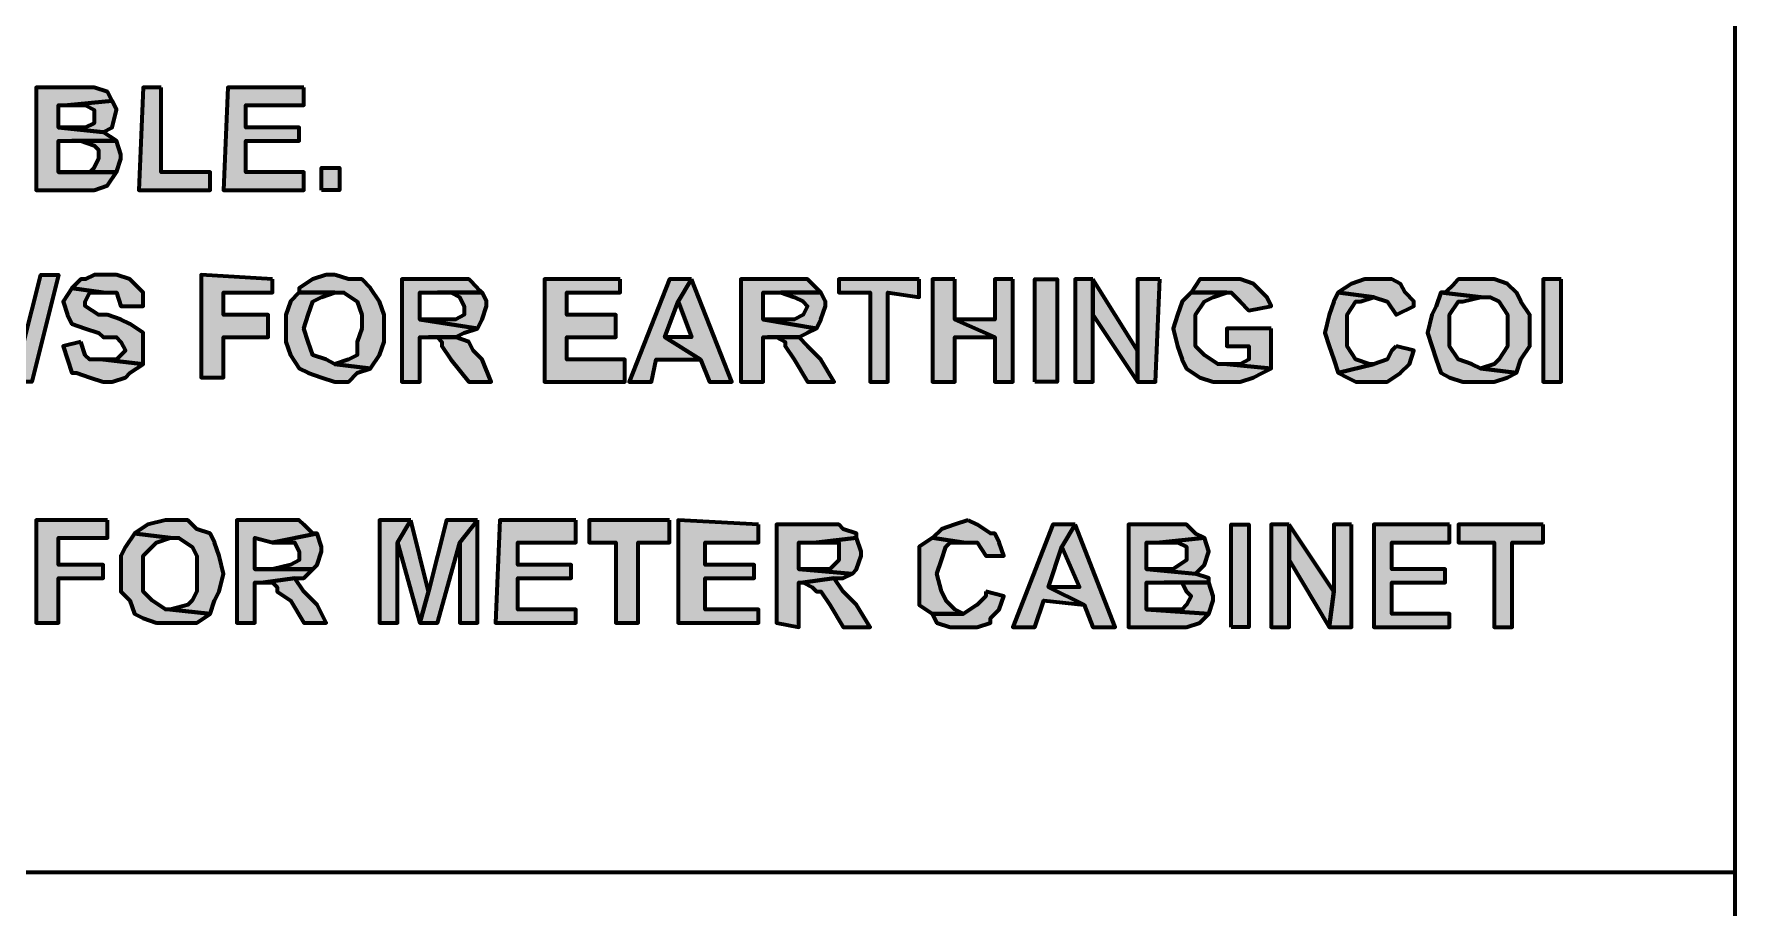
# Model space of a CAD drawing. Header units: inches. Extents: x 16 to 776, y 37 to 575.
# Drawn here: x 636.9 to 700.5, y 102.3 to 135 of the extents above; entities that cross this region are included whole.
import ezdxf

# ---------------------------------------------------------------- set-up
doc = ezdxf.new("R2010")
doc.units = ezdxf.units.IN
doc.header["$MEASUREMENT"] = 0
doc.layers.add('H', color=7, linetype='CONTINUOUS', lineweight=100)
doc.layers.add('P', color=250, linetype='CONTINUOUS', lineweight=100)

msp = doc.modelspace()

# ---------------------------------------------------------------- hatches: boundary and pattern name
at = {"layer": 'H', "linetype": 'Continuous'}
for points in [[(638.5, 133), (637, 133), (637, 129.167), (638.333, 129.167), (638.833, 129.167), (639.167, 129.167), (639.667, 129.333), (640, 129.833), (637.833, 129.833), (637.833, 131), (638.333, 131), (640, 131), (639.5, 131.333), (637.833, 131.5), (637.833, 132.333), (638.167, 132.333), (639.833, 132.5), (639.667, 132.833), (639.167, 133)], [(641.667, 133), (641, 133), (640.833, 129.167), (643.5, 129.167), (643.5, 129.833), (641.667, 129.833)], [(647, 133), (644.167, 133), (644, 129.167), (647, 129.167), (647, 129.833), (644.833, 129.833), (644.833, 131), (646.833, 131), (646.833, 131.5), (644.833, 131.5), (644.833, 132.333), (647, 132.333)], [(639.833, 132.5), (638.167, 132.333), (638.333, 132.333), (638.833, 132.333), (639.167, 132.167), (639.167, 132), (639.167, 131.667), (638.833, 131.5), (638.333, 131.5), (637.833, 131.5), (639.5, 131.333), (639.833, 131.5), (640, 132.167)], [(640, 131), (638.333, 131), (638.667, 131), (639.167, 130.833), (639.333, 130.667), (639.333, 130.333), (639.167, 130), (639, 129.833), (638.5, 129.833), (637.833, 129.833), (640, 129.833), (640.167, 130.333), (640.167, 130.5)], [(647.667, 129.167), (647.667, 130), (648.333, 130), (648.333, 129.167)], [(636.167, 122), (637.167, 126), (637.833, 126), (636.833, 122)], [(639.5, 126), (639.167, 126), (638.833, 125.833), (638.667, 125.833), (638.333, 125.5), (639.5, 125.333), (640, 125.333), (640.167, 124.833), (641, 124.833), (641, 125.333), (640.5, 125.833), (640, 126)], [(645.833, 125.833), (643.167, 126), (643.167, 122.167), (644, 122.167), (644, 123.667), (645.667, 123.667), (645.667, 124.5), (644, 124.5), (644, 125.333), (645.833, 125.333)], [(648.167, 126), (647.833, 126), (647.333, 125.833), (646.833, 125.5), (646.833, 125.333), (648.167, 125.333), (648.5, 125.333), (649, 125), (649.167, 124.5), (649.167, 124), (649, 123.5), (649, 123), (648.667, 122.833), (648.167, 122.667), (649.5, 122.5), (649.833, 123), (650, 123.5), (650, 124), (650, 124.5), (649.833, 125), (649.5, 125.5), (649.167, 125.833), (648.667, 125.833)], [(638.333, 125.5), (638, 125), (638.167, 124.5), (638.333, 124.167), (638.833, 124), (639.333, 123.833), (639.5, 123.667), (640, 123.667), (640.167, 123.5), (640.333, 123.167), (640, 122.833), (639.5, 122.833), (641, 122.667), (641, 122.833), (641, 123.167), (641, 123.333), (641, 123.833), (640.5, 124.167), (640.167, 124.333), (639.667, 124.5), (639.333, 124.5), (638.833, 124.833), (638.833, 125), (639, 125.333), (639.5, 125.333)], [(646.833, 125.333), (646.5, 125), (646.333, 124.5), (646.333, 124), (646.333, 123.5), (646.5, 123), (646.833, 122.5), (647.167, 122.333), (647.667, 122.167), (648.167, 122), (648.667, 122), (649, 122.333), (649.5, 122.5), (648.167, 122.667), (647.833, 122.833), (647.333, 123), (647.167, 123.5), (647, 124), (647.167, 124.5), (647.333, 125), (647.667, 125.167), (648.167, 125.333)], [(652.167, 125.833), (650.667, 125.833), (650.667, 122), (651.333, 122), (651.333, 123.667), (651.667, 123.667), (652.667, 123.667), (653, 123.833), (653.5, 124), (651.333, 124.333), (651.333, 125.333), (652, 125.333), (653.667, 125.333), (653.5, 125.5), (653.167, 125.833), (652.833, 125.833)], [(653.667, 125.333), (652, 125.333), (652.5, 125.333), (652.833, 125.167), (653, 124.833), (653, 124.5), (652.667, 124.333), (652.5, 124.333), (652, 124.333), (651.333, 124.333), (653.5, 124), (653.667, 124.333), (653.833, 124.833), (653.833, 125)], [(658.833, 125.833), (656, 125.833), (656, 122), (659, 122), (659, 122.833), (656.833, 122.833), (656.833, 123.667), (658.667, 123.667), (658.667, 124.5), (656.833, 124.5), (656.833, 125.333), (658.833, 125.333)], [(661.5, 125.833), (660.667, 125.833), (659.167, 122), (660, 122), (660.167, 122.833), (661.833, 122.833), (660.5, 123.667), (661, 125)], [(661.5, 125.833), (661, 125), (661.5, 123.667), (660.5, 123.667), (661.833, 122.833), (662.167, 122), (663, 122)], [(665, 125.833), (663.333, 125.833), (663.333, 122), (664.167, 122), (664.167, 123.667), (664.333, 123.667), (665.5, 123.667), (665.833, 123.833), (666.167, 124), (664.167, 124.333), (664.167, 125.333), (664.833, 125.333), (666.333, 125.333), (665.833, 125.833), (665.667, 125.833)], [(666.333, 125.333), (664.833, 125.333), (665.333, 125.167), (665.667, 125), (665.833, 124.833), (665.667, 124.5), (665.333, 124.333), (664.667, 124.333), (664.167, 124.333), (666.167, 124), (666.333, 124.333), (666.5, 124.833), (666.5, 125)], [(670, 125.833), (667, 125.833), (667, 125.333), (668.167, 125.333), (668.167, 122), (668.833, 122), (668.833, 125.333), (670, 125.167)], [(671.333, 125.833), (670.5, 125.833), (670.5, 122), (671.333, 122), (671.333, 123.667), (672.833, 123.667), (671.333, 124.333)], [(673.5, 125.833), (672.833, 125.833), (672.833, 124.333), (671.333, 124.333), (672.833, 123.667), (672.833, 122), (673.5, 122)], [(674.333, 122), (674.333, 125.833), (675.167, 125.833), (675.167, 122)], [(676.5, 125.833), (675.833, 125.833), (675.833, 122), (676.5, 122), (676.5, 124.5)], [(676.5, 125.833), (676.5, 124.5), (678.167, 122), (678.167, 123.167)], [(679, 125.833), (678.167, 125.833), (678.167, 123.167), (678.167, 122), (678.833, 122)], [(680.167, 125.333), (679.833, 125), (679.667, 124.5), (679.5, 124), (679.667, 123.333), (679.833, 122.833), (680, 122.5), (680.5, 122.167), (681, 122), (681.5, 122), (682, 122), (682.5, 122.167), (682.833, 122.333), (683.167, 122.5), (681.5, 122.667), (681.167, 122.667), (680.667, 123), (680.333, 123.333), (680.333, 124), (680.333, 124.5), (680.667, 125), (681, 125.167), (681.5, 125.333)], [(681.5, 125.833), (681, 125.833), (680.5, 125.833), (680.167, 125.333), (681.5, 125.333), (681.667, 125.333), (682, 125), (682.333, 124.667), (683.167, 124.833), (683, 125.167), (682.5, 125.667), (682, 125.833)], [(685.667, 125.333), (685.5, 125), (685.333, 124.5), (685.167, 123.833), (685.333, 123.333), (685.5, 122.833), (685.667, 122.333), (687, 122.667), (686.833, 122.667), (686.333, 122.833), (686, 123.333), (686, 124), (686, 124.5), (686.333, 125), (686.5, 125), (687, 125.167)], [(687, 125.833), (686.667, 125.833), (686.167, 125.667), (685.667, 125.333), (687, 125.167), (687.5, 125), (687.833, 124.5), (688.5, 124.833), (688.5, 125), (688.167, 125.333), (688, 125.667), (687.667, 125.833)], [(689.5, 125.333), (689.333, 124.833), (689.167, 124.5), (689, 123.833), (689.167, 123.333), (689.333, 122.833), (689.5, 122.333), (689.833, 122.167), (690.333, 122), (691, 122), (691.5, 122), (692, 122.167), (692.333, 122.333), (691, 122.5), (690.667, 122.667), (690.167, 122.833), (689.833, 123.333), (689.833, 123.833), (689.833, 124.5), (690.167, 125), (690.333, 125), (691, 125.167)], [(691, 125.833), (690.667, 125.833), (690.167, 125.833), (690, 125.667), (689.667, 125.333), (689.5, 125.333), (691, 125.167), (691.333, 125.167), (691.667, 125), (692, 124.5), (692, 123.833), (692, 123.333), (691.667, 122.833), (691.5, 122.667), (691, 122.5), (692.333, 122.333), (692.5, 122.833), (692.833, 123.333), (692.833, 123.833), (692.833, 124.5), (692.5, 125), (692.333, 125.333), (692, 125.667), (691.5, 125.833)], [(694, 125.833), (693.333, 125.833), (693.333, 122), (694, 122), (694, 124.5)], [(683.167, 124), (681.5, 124), (681.5, 123.333), (682.333, 123.333), (682.333, 122.833), (682, 122.667), (681.5, 122.667), (683.167, 122.5)], [(638.667, 123.5), (638, 123.333), (638.167, 122.833), (638.333, 122.333), (638.5, 122.333), (639, 122.167), (639.5, 122), (639.833, 122), (640.333, 122.167), (640.5, 122.333), (641, 122.667), (639.5, 122.833), (639, 122.833), (638.833, 123)], [(652.667, 123.667), (651.667, 123.667), (652, 123.667), (652.167, 123.5), (652.167, 123.333), (652.5, 122.833), (653.167, 122), (654, 122), (653.667, 122.833), (653.333, 123.167), (653.167, 123.5)], [(665.5, 123.667), (664.333, 123.667), (664.667, 123.667), (665, 123.5), (665, 123.333), (665.333, 122.833), (665.833, 122), (666.833, 122), (666.333, 122.833), (666.167, 123), (665.833, 123.333)], [(687.833, 123.333), (687.667, 123.167), (687.5, 122.833), (687, 122.667), (685.667, 122.333), (686, 122.167), (686.333, 122), (687, 122), (687.5, 122), (688, 122.333), (688.333, 122.667), (688.5, 123.167)], [(639.667, 116.833), (637, 116.833), (637, 113), (637.833, 113), (637.833, 114.667), (639.5, 114.667), (639.5, 115.167), (637.833, 115.167), (637.833, 116.167), (639.667, 116.167)], [(642, 116.833), (641.833, 116.833), (641.167, 116.667), (640.667, 116.333), (642, 116.167), (642.333, 116.167), (642.833, 115.833), (643, 115.5), (643, 114.833), (643, 114.167), (642.833, 113.833), (642.667, 113.667), (642, 113.5), (643.5, 113.333), (643.667, 113.833), (643.833, 114.167), (644, 114.833), (643.833, 115.5), (643.667, 116), (643.5, 116.333), (643, 116.5), (642.667, 116.833)], [(646, 116.833), (644.5, 116.833), (644.5, 113), (645.167, 113), (645.167, 114.5), (645.5, 114.5), (646.667, 114.667), (647, 114.667), (647.333, 115), (645.167, 115), (645.167, 116.167), (645.833, 116), (647.5, 116.333), (647.333, 116.333), (647, 116.667), (646.833, 116.833)], [(651, 116.833), (649.833, 116.833), (649.833, 113), (650.5, 113), (650.5, 116)], [(651, 116.833), (650.5, 116), (651.333, 113), (651.667, 114.167)], [(653.5, 116.833), (652.333, 116.833), (651.667, 114.167), (651.333, 113), (652, 113), (652.833, 116)], [(653.5, 116.833), (652.833, 116), (652.833, 113), (653.5, 113)], [(657.167, 116.833), (654.333, 116.833), (654.167, 113), (657.167, 113), (657.167, 113.5), (655, 113.5), (655, 114.667), (657, 114.667), (657, 115.167), (655, 115.167), (655, 116), (657.167, 116)], [(660.667, 116.833), (657.667, 116.833), (657.667, 116), (658.667, 116), (658.667, 113), (659.5, 113), (659.5, 116), (660.667, 116)], [(664, 116.667), (661, 116.833), (661, 113), (664, 113), (664, 113.5), (662, 113.5), (662, 114.667), (663.833, 114.667), (663.833, 115.167), (662, 115.167), (662, 116), (664, 116)], [(666.333, 116.667), (664.667, 116.667), (664.667, 113), (665.5, 112.833), (665.5, 114.5), (665.667, 114.5), (666.833, 114.667), (667.167, 114.667), (667.5, 114.833), (665.5, 115), (665.5, 116), (666.167, 116), (667.667, 116.167), (667.667, 116.333), (667.167, 116.5), (667, 116.667)], [(671.833, 116.833), (671.333, 116.667), (670.833, 116.5), (670.5, 116.167), (671.667, 116), (672.167, 116), (672.5, 115.5), (673.167, 115.5), (673, 116), (672.833, 116.333), (672.667, 116.333), (672.167, 116.667)], [(675.833, 116.667), (675, 116.667), (673.5, 112.833), (674.333, 112.833), (674.667, 113.833), (676.167, 113.667), (674.833, 114.333), (675.333, 115.833)], [(675.833, 116.667), (675.333, 115.833), (676, 114.333), (674.833, 114.333), (676.167, 113.667), (676.5, 112.833), (677.333, 112.833)], [(679.333, 116.667), (677.833, 116.667), (677.833, 112.833), (679, 112.833), (679.5, 112.833), (680, 112.833), (680.5, 113), (680.833, 113.333), (678.5, 113.5), (678.5, 114.5), (679.167, 114.5), (680.833, 114.5), (680.833, 114.667), (680.333, 114.833), (678.5, 115), (678.5, 116), (679, 116), (680.667, 116.167), (680.333, 116.333), (680, 116.667)], [(681.667, 112.833), (681.667, 116.667), (682.333, 116.667), (682.333, 112.833)], [(683.833, 116.667), (683.167, 116.667), (683.167, 112.833), (683.833, 112.833), (683.833, 115.333)], [(683.833, 116.667), (683.833, 115.333), (685.333, 112.833), (685.5, 114.167)], [(686.167, 116.667), (685.5, 116.667), (685.5, 114.167), (685.333, 112.833), (686.167, 112.833)], [(689.833, 116.667), (687, 116.667), (687, 112.833), (689.833, 112.833), (689.833, 113.333), (687.667, 113.333), (687.667, 114.5), (689.667, 114.5), (689.667, 115), (687.667, 115), (687.667, 116), (689.833, 116)], [(693.333, 116.667), (690.167, 116.667), (690.167, 116), (691.5, 116), (691.5, 112.833), (692.167, 112.833), (692.167, 116), (693.333, 116)], [(640.667, 116.333), (640.333, 115.833), (640.167, 115.5), (640.167, 114.833), (640.167, 114.167), (640.5, 113.833), (640.667, 113.333), (641, 113.167), (641.5, 113), (642, 113), (642.5, 113), (643, 113), (643.5, 113.333), (642, 113.5), (641.833, 113.5), (641.333, 113.833), (641, 114.167), (641, 114.833), (641, 115.5), (641.333, 115.833), (641.5, 116), (642, 116.167)], [(647.5, 116.333), (645.833, 116), (646, 116), (646.5, 116), (646.667, 116), (646.833, 115.667), (646.833, 115.333), (646.5, 115.167), (645.833, 115), (645.167, 115), (647.333, 115), (647.5, 115.167), (647.667, 115.667), (647.667, 115.833)], [(667.667, 116.167), (666.167, 116), (666.667, 116), (667, 116), (667, 115.5), (667, 115.333), (666.667, 115), (666, 115), (665.5, 115), (667.5, 114.833), (667.667, 115), (667.833, 115.5), (667.833, 115.667)], [(670.5, 116.167), (670, 115.833), (670, 115.333), (670, 114.667), (670, 114.167), (670, 113.667), (670.5, 113.333), (671.667, 113.333), (671.333, 113.5), (671, 113.833), (670.833, 114.167), (670.667, 114.833), (670.833, 115.333), (671, 115.833), (671.167, 116), (671.667, 116)], [(680.667, 116.167), (679, 116), (679.167, 116), (679.667, 116), (680, 115.833), (680, 115.5), (680, 115.333), (679.5, 115), (679, 115), (678.5, 115), (680.333, 114.833), (680.667, 115.167), (680.833, 115.667)], [(646.667, 114.667), (645.5, 114.5), (645.833, 114.5), (646, 114.333), (646, 114.167), (646.5, 113.833), (647, 113), (647.833, 113), (647.5, 113.667), (647.333, 113.833), (647, 114.167)], [(666.833, 114.667), (665.667, 114.5), (666, 114.333), (666.167, 114.167), (666.333, 114.167), (666.667, 113.667), (667.167, 112.833), (668.167, 112.833), (667.667, 113.667), (667.5, 113.833), (667.167, 114.167)], [(680.833, 114.5), (679.167, 114.5), (679.333, 114.5), (679.833, 114.5), (680, 114.167), (680.167, 114), (680, 113.667), (679.833, 113.5), (679.167, 113.5), (678.5, 113.5), (680.833, 113.333), (681, 113.833), (681, 114)], [(672.5, 114.167), (672.5, 114), (672.167, 113.667), (671.667, 113.333), (670.5, 113.333), (670.667, 113), (671.167, 112.833), (671.667, 112.833), (672.167, 112.833), (672.667, 113), (672.667, 113.167), (673, 113.5), (673.167, 114)]]:
    msp.add_hatch(color=0, dxfattribs=at).paths.add_polyline_path(points)

# ---------------------------------------------------------------- linework, layer by layer
at = {"layer": 'P', "color": 0, "linetype": 'Continuous'}
for points in [[(700.5, 558.333), (700.5, 53.833)], [(700.5, 103.667), (37.667, 103.667), (37.667, 511.167), (700.5, 511.167)], [(700.5, 103.667), (577.5, 103.667), (577.5, 511.167), (700.5, 511.167)], [(638.5, 133), (637, 133), (637, 129.167), (638.333, 129.167), (638.833, 129.167), (639.167, 129.167), (639.167, 129.167), (639.667, 129.333), (640, 129.833), (637.833, 129.833), (637.833, 131), (638.333, 131), (640, 131), (640, 131), (639.5, 131.333), (637.833, 131.5), (637.833, 132.333), (638.167, 132.333), (639.833, 132.5), (639.667, 132.833), (639.167, 133), (639.167, 133), (638.5, 133)], [(641.667, 133), (641, 133), (640.833, 129.167), (643.5, 129.167), (643.5, 129.833), (641.667, 129.833), (641.667, 133)], [(647, 133), (644.167, 133), (644, 129.167), (647, 129.167), (647, 129.833), (644.833, 129.833), (644.833, 131), (646.833, 131), (646.833, 131.5), (644.833, 131.5), (644.833, 132.333), (647, 132.333), (647, 133)], [(639.833, 132.5), (638.167, 132.333), (638.333, 132.333), (638.833, 132.333), (639.167, 132.167), (639.167, 132), (639.167, 131.667), (638.833, 131.5), (638.833, 131.5), (638.333, 131.5), (637.833, 131.5), (639.5, 131.333), (639.833, 131.5), (640, 132.167), (639.833, 132.5)], [(640, 131), (638.333, 131), (638.667, 131), (639.167, 130.833), (639.333, 130.667), (639.333, 130.333), (639.167, 130), (639, 129.833), (638.5, 129.833), (637.833, 129.833), (640, 129.833), (640.167, 130.333), (640.167, 130.5), (640, 131)], [(647.667, 129.167), (647.667, 130), (648.333, 130), (648.333, 129.167), (647.667, 129.167)], [(636.167, 122), (637.167, 126), (637.833, 126), (636.833, 122), (636.167, 122)], [(639.5, 126), (639.167, 126), (638.833, 125.833), (638.667, 125.833), (638.333, 125.5), (638.333, 125.5), (639.5, 125.333), (640, 125.333), (640.167, 124.833), (641, 124.833), (641, 125.333), (640.5, 125.833), (640.5, 125.833), (640, 126), (639.5, 126)], [(645.833, 125.833), (643.167, 126), (643.167, 122.167), (644, 122.167), (644, 123.667), (645.667, 123.667), (645.667, 124.5), (644, 124.5), (644, 125.333), (645.833, 125.333), (645.833, 125.833)], [(648.167, 126), (647.833, 126), (647.333, 125.833), (647.333, 125.833), (646.833, 125.5), (646.833, 125.333), (648.167, 125.333), (648.5, 125.333), (649, 125), (649.167, 124.5), (649.167, 124), (649.167, 124), (649, 123.5), (649, 123), (648.667, 122.833), (648.167, 122.667), (649.5, 122.5), (649.833, 123), (650, 123.5), (650, 124), (650, 124), (650, 124.5), (649.833, 125), (649.5, 125.5), (649.167, 125.833), (648.667, 125.833), (648.167, 126)], [(638.333, 125.5), (638, 125), (638.167, 124.5), (638.333, 124.167), (638.833, 124), (639.333, 123.833), (639.5, 123.667), (640, 123.667), (640.167, 123.5), (640.333, 123.167), (640, 122.833), (640, 122.833), (639.5, 122.833), (641, 122.667), (641, 122.833), (641, 123.167), (641, 123.333), (641, 123.833), (641, 123.833), (640.5, 124.167), (640.167, 124.333), (639.667, 124.5), (639.333, 124.5), (638.833, 124.833), (638.833, 125), (639, 125.333), (639, 125.333), (639.5, 125.333), (638.333, 125.5)], [(646.833, 125.333), (646.5, 125), (646.333, 124.5), (646.333, 124), (646.333, 123.5), (646.5, 123), (646.833, 122.5), (647.167, 122.333), (647.667, 122.167), (648.167, 122), (648.667, 122), (649, 122.333), (649.5, 122.5), (649.5, 122.5), (648.167, 122.667), (647.833, 122.833), (647.333, 123), (647.333, 123), (647.167, 123.5), (647, 124), (647, 124), (647.167, 124.5), (647.333, 125), (647.667, 125.167), (648.167, 125.333), (646.833, 125.333)], [(652.167, 125.833), (650.667, 125.833), (650.667, 122), (651.333, 122), (651.333, 123.667), (651.667, 123.667), (652.667, 123.667), (653, 123.833), (653.5, 124), (651.333, 124.333), (651.333, 125.333), (652, 125.333), (653.667, 125.333), (653.5, 125.5), (653.167, 125.833), (652.833, 125.833), (652.167, 125.833)], [(653.667, 125.333), (652, 125.333), (652, 125.333), (652.5, 125.333), (652.833, 125.167), (653, 124.833), (653, 124.5), (652.667, 124.333), (652.5, 124.333), (652, 124.333), (651.333, 124.333), (653.5, 124), (653.667, 124.333), (653.833, 124.833), (653.833, 125), (653.667, 125.333)], [(658.833, 125.833), (656, 125.833), (656, 122), (659, 122), (659, 122.833), (656.833, 122.833), (656.833, 123.667), (658.667, 123.667), (658.667, 124.5), (656.833, 124.5), (656.833, 125.333), (658.833, 125.333), (658.833, 125.833)], [(661.5, 125.833), (660.667, 125.833), (659.167, 122), (660, 122), (660.167, 122.833), (661.833, 122.833), (660.5, 123.667), (661, 125), (661.5, 125.833)], [(661.5, 125.833), (661, 125), (661.5, 123.667), (660.5, 123.667), (661.833, 122.833), (662.167, 122), (663, 122), (661.5, 125.833)], [(665, 125.833), (663.333, 125.833), (663.333, 122), (664.167, 122), (664.167, 123.667), (664.333, 123.667), (665.5, 123.667), (665.833, 123.833), (666.167, 124), (664.167, 124.333), (664.167, 125.333), (664.833, 125.333), (666.333, 125.333), (666.333, 125.333), (665.833, 125.833), (665.667, 125.833), (665, 125.833)], [(666.333, 125.333), (664.833, 125.333), (664.833, 125.333), (665.333, 125.167), (665.667, 125), (665.833, 124.833), (665.667, 124.5), (665.333, 124.333), (665.333, 124.333), (664.667, 124.333), (664.167, 124.333), (666.167, 124), (666.333, 124.333), (666.5, 124.833), (666.5, 125), (666.333, 125.333)], [(670, 125.833), (667, 125.833), (667, 125.333), (668.167, 125.333), (668.167, 122), (668.833, 122), (668.833, 125.333), (670, 125.167), (670, 125.833)], [(671.333, 125.833), (670.5, 125.833), (670.5, 122), (671.333, 122), (671.333, 123.667), (672.833, 123.667), (671.333, 124.333), (671.333, 125.833)], [(673.5, 125.833), (672.833, 125.833), (672.833, 124.333), (671.333, 124.333), (672.833, 123.667), (672.833, 122), (673.5, 122), (673.5, 125.833)], [(674.333, 122), (674.333, 125.833), (675.167, 125.833), (675.167, 122), (674.333, 122)], [(676.5, 125.833), (675.833, 125.833), (675.833, 122), (676.5, 122), (676.5, 124.5), (676.5, 125.833)], [(676.5, 125.833), (676.5, 124.5), (678.167, 122), (678.167, 123.167), (676.5, 125.833)], [(679, 125.833), (678.167, 125.833), (678.167, 123.167), (678.167, 122), (678.833, 122), (679, 125.833)], [(680.167, 125.333), (679.833, 125), (679.833, 125), (679.667, 124.5), (679.5, 124), (679.667, 123.333), (679.833, 122.833), (680, 122.5), (680.5, 122.167), (680.5, 122.167), (681, 122), (681.5, 122), (682, 122), (682.5, 122.167), (682.833, 122.333), (683.167, 122.5), (681.5, 122.667), (681.167, 122.667), (680.667, 123), (680.667, 123), (680.333, 123.333), (680.333, 124), (680.333, 124.5), (680.667, 125), (681, 125.167), (681.5, 125.333), (680.167, 125.333)], [(681.5, 125.833), (681, 125.833), (680.5, 125.833), (680.167, 125.333), (681.5, 125.333), (681.667, 125.333), (682, 125), (682, 125), (682.333, 124.667), (683.167, 124.833), (683, 125.167), (682.5, 125.667), (682.5, 125.667), (682, 125.833), (681.5, 125.833)], [(685.667, 125.333), (685.5, 125), (685.333, 124.5), (685.167, 123.833), (685.333, 123.333), (685.5, 122.833), (685.667, 122.333), (687, 122.667), (686.833, 122.667), (686.333, 122.833), (686.333, 122.833), (686, 123.333), (686, 124), (686, 124.5), (686.333, 125), (686.5, 125), (687, 125.167), (685.667, 125.333)], [(687, 125.833), (686.667, 125.833), (686.167, 125.667), (685.667, 125.333), (685.667, 125.333), (687, 125.167), (687, 125.167), (687.5, 125), (687.5, 125), (687.833, 124.5), (688.5, 124.833), (688.5, 125), (688.167, 125.333), (688, 125.667), (687.667, 125.833), (687, 125.833)], [(689.5, 125.333), (689.333, 124.833), (689.167, 124.5), (689, 123.833), (689.167, 123.333), (689.333, 122.833), (689.5, 122.333), (689.833, 122.167), (690.333, 122), (691, 122), (691.5, 122), (692, 122.167), (692.333, 122.333), (692.333, 122.333), (691, 122.5), (690.667, 122.667), (690.167, 122.833), (690.167, 122.833), (689.833, 123.333), (689.833, 123.833), (689.833, 123.833), (689.833, 124.5), (690.167, 125), (690.333, 125), (691, 125.167), (689.5, 125.333)], [(691, 125.833), (690.667, 125.833), (690.167, 125.833), (690, 125.667), (689.667, 125.333), (689.5, 125.333), (691, 125.167), (691.333, 125.167), (691.667, 125), (692, 124.5), (692, 123.833), (692, 123.833), (692, 123.333), (691.667, 122.833), (691.5, 122.667), (691, 122.5), (692.333, 122.333), (692.5, 122.833), (692.833, 123.333), (692.833, 123.833), (692.833, 123.833), (692.833, 124.5), (692.5, 125), (692.333, 125.333), (692, 125.667), (691.5, 125.833), (691, 125.833)], [(694, 125.833), (693.333, 125.833), (693.333, 122), (694, 122), (694, 124.5), (694, 125.833)], [(683.167, 124), (681.5, 124), (681.5, 123.333), (682.333, 123.333), (682.333, 122.833), (682, 122.667), (681.5, 122.667), (683.167, 122.5), (683.167, 124)], [(638.667, 123.5), (638, 123.333), (638, 123.333), (638.167, 122.833), (638.333, 122.333), (638.5, 122.333), (639, 122.167), (639.5, 122), (639.833, 122), (640.333, 122.167), (640.5, 122.333), (641, 122.667), (639.5, 122.833), (639.5, 122.833), (639, 122.833), (638.833, 123), (638.667, 123.5)], [(652.667, 123.667), (651.667, 123.667), (652, 123.667), (652.167, 123.5), (652.167, 123.333), (652.5, 122.833), (653.167, 122), (654, 122), (653.667, 122.833), (653.333, 123.167), (653.167, 123.5), (652.667, 123.667)], [(665.5, 123.667), (664.333, 123.667), (664.667, 123.667), (665, 123.5), (665, 123.333), (665.333, 122.833), (665.833, 122), (666.833, 122), (666.333, 122.833), (666.167, 123), (665.833, 123.333), (665.5, 123.667)], [(687.833, 123.333), (687.667, 123.167), (687.5, 122.833), (687.5, 122.833), (687, 122.667), (685.667, 122.333), (686, 122.167), (686.333, 122), (687, 122), (687, 122), (687.5, 122), (688, 122.333), (688, 122.333), (688.333, 122.667), (688.5, 123.167), (687.833, 123.333)], [(639.667, 116.833), (637, 116.833), (637, 113), (637.833, 113), (637.833, 114.667), (639.5, 114.667), (639.5, 115.167), (637.833, 115.167), (637.833, 116.167), (639.667, 116.167), (639.667, 116.833)], [(642, 116.833), (641.833, 116.833), (641.167, 116.667), (641.167, 116.667), (640.667, 116.333), (640.667, 116.333), (642, 116.167), (642.333, 116.167), (642.833, 115.833), (643, 115.5), (643, 114.833), (643, 114.833), (643, 114.167), (642.833, 113.833), (642.667, 113.667), (642, 113.5), (643.5, 113.333), (643.667, 113.833), (643.833, 114.167), (644, 114.833), (644, 114.833), (643.833, 115.5), (643.667, 116), (643.5, 116.333), (643, 116.5), (642.667, 116.833), (642, 116.833)], [(646, 116.833), (644.5, 116.833), (644.5, 113), (645.167, 113), (645.167, 114.5), (645.5, 114.5), (646.667, 114.667), (647, 114.667), (647.333, 115), (645.167, 115), (645.167, 116.167), (645.833, 116), (647.5, 116.333), (647.333, 116.333), (647, 116.667), (646.833, 116.833), (646, 116.833)], [(651, 116.833), (649.833, 116.833), (649.833, 113), (650.5, 113), (650.5, 116), (651, 116.833)], [(651, 116.833), (650.5, 116), (651.333, 113), (651.667, 114.167), (651, 116.833)], [(653.5, 116.833), (652.333, 116.833), (651.667, 114.167), (651.333, 113), (652, 113), (652.833, 116), (653.5, 116.833)], [(653.5, 116.833), (652.833, 116), (652.833, 113), (653.5, 113), (653.5, 116.833)], [(657.167, 116.833), (654.333, 116.833), (654.167, 113), (657.167, 113), (657.167, 113.5), (655, 113.5), (655, 114.667), (657, 114.667), (657, 115.167), (655, 115.167), (655, 116), (657.167, 116), (657.167, 116.833)], [(660.667, 116.833), (657.667, 116.833), (657.667, 116), (658.667, 116), (658.667, 113), (659.5, 113), (659.5, 116), (660.667, 116), (660.667, 116.833)], [(664, 116.667), (661, 116.833), (661, 113), (664, 113), (664, 113.5), (662, 113.5), (662, 114.667), (663.833, 114.667), (663.833, 115.167), (662, 115.167), (662, 116), (664, 116), (664, 116.667)], [(666.333, 116.667), (664.667, 116.667), (664.667, 113), (665.5, 112.833), (665.5, 114.5), (665.667, 114.5), (666.833, 114.667), (667.167, 114.667), (667.5, 114.833), (665.5, 115), (665.5, 116), (666.167, 116), (667.667, 116.167), (667.667, 116.333), (667.167, 116.5), (667, 116.667), (666.333, 116.667)], [(671.833, 116.833), (671.333, 116.667), (670.833, 116.5), (670.5, 116.167), (670.5, 116.167), (671.667, 116), (671.667, 116), (672.167, 116), (672.167, 116), (672.5, 115.5), (673.167, 115.5), (673, 116), (672.833, 116.333), (672.667, 116.333), (672.167, 116.667), (671.833, 116.833)], [(675.833, 116.667), (675, 116.667), (673.5, 112.833), (674.333, 112.833), (674.667, 113.833), (676.167, 113.667), (674.833, 114.333), (675.333, 115.833), (675.833, 116.667)], [(675.833, 116.667), (675.333, 115.833), (676, 114.333), (674.833, 114.333), (676.167, 113.667), (676.5, 112.833), (677.333, 112.833), (675.833, 116.667)], [(679.333, 116.667), (677.833, 116.667), (677.833, 112.833), (679, 112.833), (679.5, 112.833), (680, 112.833), (680, 112.833), (680.5, 113), (680.833, 113.333), (678.5, 113.5), (678.5, 114.5), (679.167, 114.5), (680.833, 114.5), (680.833, 114.667), (680.333, 114.833), (678.5, 115), (678.5, 116), (679, 116), (680.667, 116.167), (680.333, 116.333), (680, 116.667), (680, 116.667), (679.333, 116.667)], [(681.667, 112.833), (681.667, 116.667), (682.333, 116.667), (682.333, 112.833), (681.667, 112.833)], [(683.833, 116.667), (683.167, 116.667), (683.167, 112.833), (683.833, 112.833), (683.833, 115.333), (683.833, 116.667)], [(683.833, 116.667), (683.833, 115.333), (685.333, 112.833), (685.5, 114.167), (683.833, 116.667)], [(686.167, 116.667), (685.5, 116.667), (685.5, 114.167), (685.333, 112.833), (686.167, 112.833), (686.167, 116.667)], [(689.833, 116.667), (687, 116.667), (687, 112.833), (689.833, 112.833), (689.833, 113.333), (687.667, 113.333), (687.667, 114.5), (689.667, 114.5), (689.667, 115), (687.667, 115), (687.667, 116), (689.833, 116), (689.833, 116.667)], [(693.333, 116.667), (690.167, 116.667), (690.167, 116), (691.5, 116), (691.5, 112.833), (692.167, 112.833), (692.167, 116), (693.333, 116), (693.333, 116.667)], [(640.667, 116.333), (640.333, 115.833), (640.167, 115.5), (640.167, 114.833), (640.167, 114.167), (640.5, 113.833), (640.667, 113.333), (641, 113.167), (641.5, 113), (642, 113), (642.5, 113), (643, 113), (643.5, 113.333), (643.5, 113.333), (642, 113.5), (641.833, 113.5), (641.333, 113.833), (641.333, 113.833), (641, 114.167), (641, 114.833), (641, 114.833), (641, 115.5), (641.333, 115.833), (641.5, 116), (642, 116.167), (640.667, 116.333)], [(647.5, 116.333), (645.833, 116), (646, 116), (646.5, 116), (646.667, 116), (646.833, 115.667), (646.833, 115.333), (646.5, 115.167), (646.5, 115.167), (645.833, 115), (645.167, 115), (647.333, 115), (647.5, 115.167), (647.667, 115.667), (647.667, 115.833), (647.5, 116.333)], [(667.667, 116.167), (666.167, 116), (666.167, 116), (666.667, 116), (667, 116), (667, 115.5), (667, 115.333), (666.667, 115), (666.667, 115), (666, 115), (665.5, 115), (667.5, 114.833), (667.667, 115), (667.833, 115.5), (667.833, 115.667), (667.667, 116.167)], [(670.5, 116.167), (670, 115.833), (670, 115.333), (670, 114.667), (670, 114.167), (670, 113.667), (670.5, 113.333), (671.667, 113.333), (671.333, 113.5), (671, 113.833), (671, 113.833), (670.833, 114.167), (670.667, 114.833), (670.833, 115.333), (671, 115.833), (671.167, 116), (671.667, 116), (670.5, 116.167)], [(680.667, 116.167), (679, 116), (679.167, 116), (679.667, 116), (680, 115.833), (680, 115.5), (680, 115.333), (679.5, 115), (679.5, 115), (679, 115), (678.5, 115), (680.333, 114.833), (680.667, 115.167), (680.833, 115.667), (680.667, 116.167)], [(646.667, 114.667), (645.5, 114.5), (645.833, 114.5), (646, 114.333), (646, 114.167), (646.5, 113.833), (647, 113), (647.833, 113), (647.5, 113.667), (647.333, 113.833), (647, 114.167), (646.667, 114.667)], [(666.833, 114.667), (665.667, 114.5), (666, 114.333), (666.167, 114.167), (666.333, 114.167), (666.667, 113.667), (667.167, 112.833), (668.167, 112.833), (667.667, 113.667), (667.5, 113.833), (667.167, 114.167), (666.833, 114.667)], [(680.833, 114.5), (679.167, 114.5), (679.333, 114.5), (679.833, 114.5), (680, 114.167), (680.167, 114), (680, 113.667), (679.833, 113.5), (679.167, 113.5), (678.5, 113.5), (680.833, 113.333), (681, 113.833), (681, 114), (680.833, 114.5)], [(672.5, 114.167), (672.5, 114), (672.167, 113.667), (672.167, 113.667), (671.667, 113.333), (670.5, 113.333), (670.667, 113), (671.167, 112.833), (671.667, 112.833), (671.667, 112.833), (672.167, 112.833), (672.667, 113), (672.667, 113.167), (673, 113.5), (673.167, 114), (672.5, 114.167)]]:
    msp.add_lwpolyline(points, dxfattribs=at)

doc.saveas('drawing.dxf')
